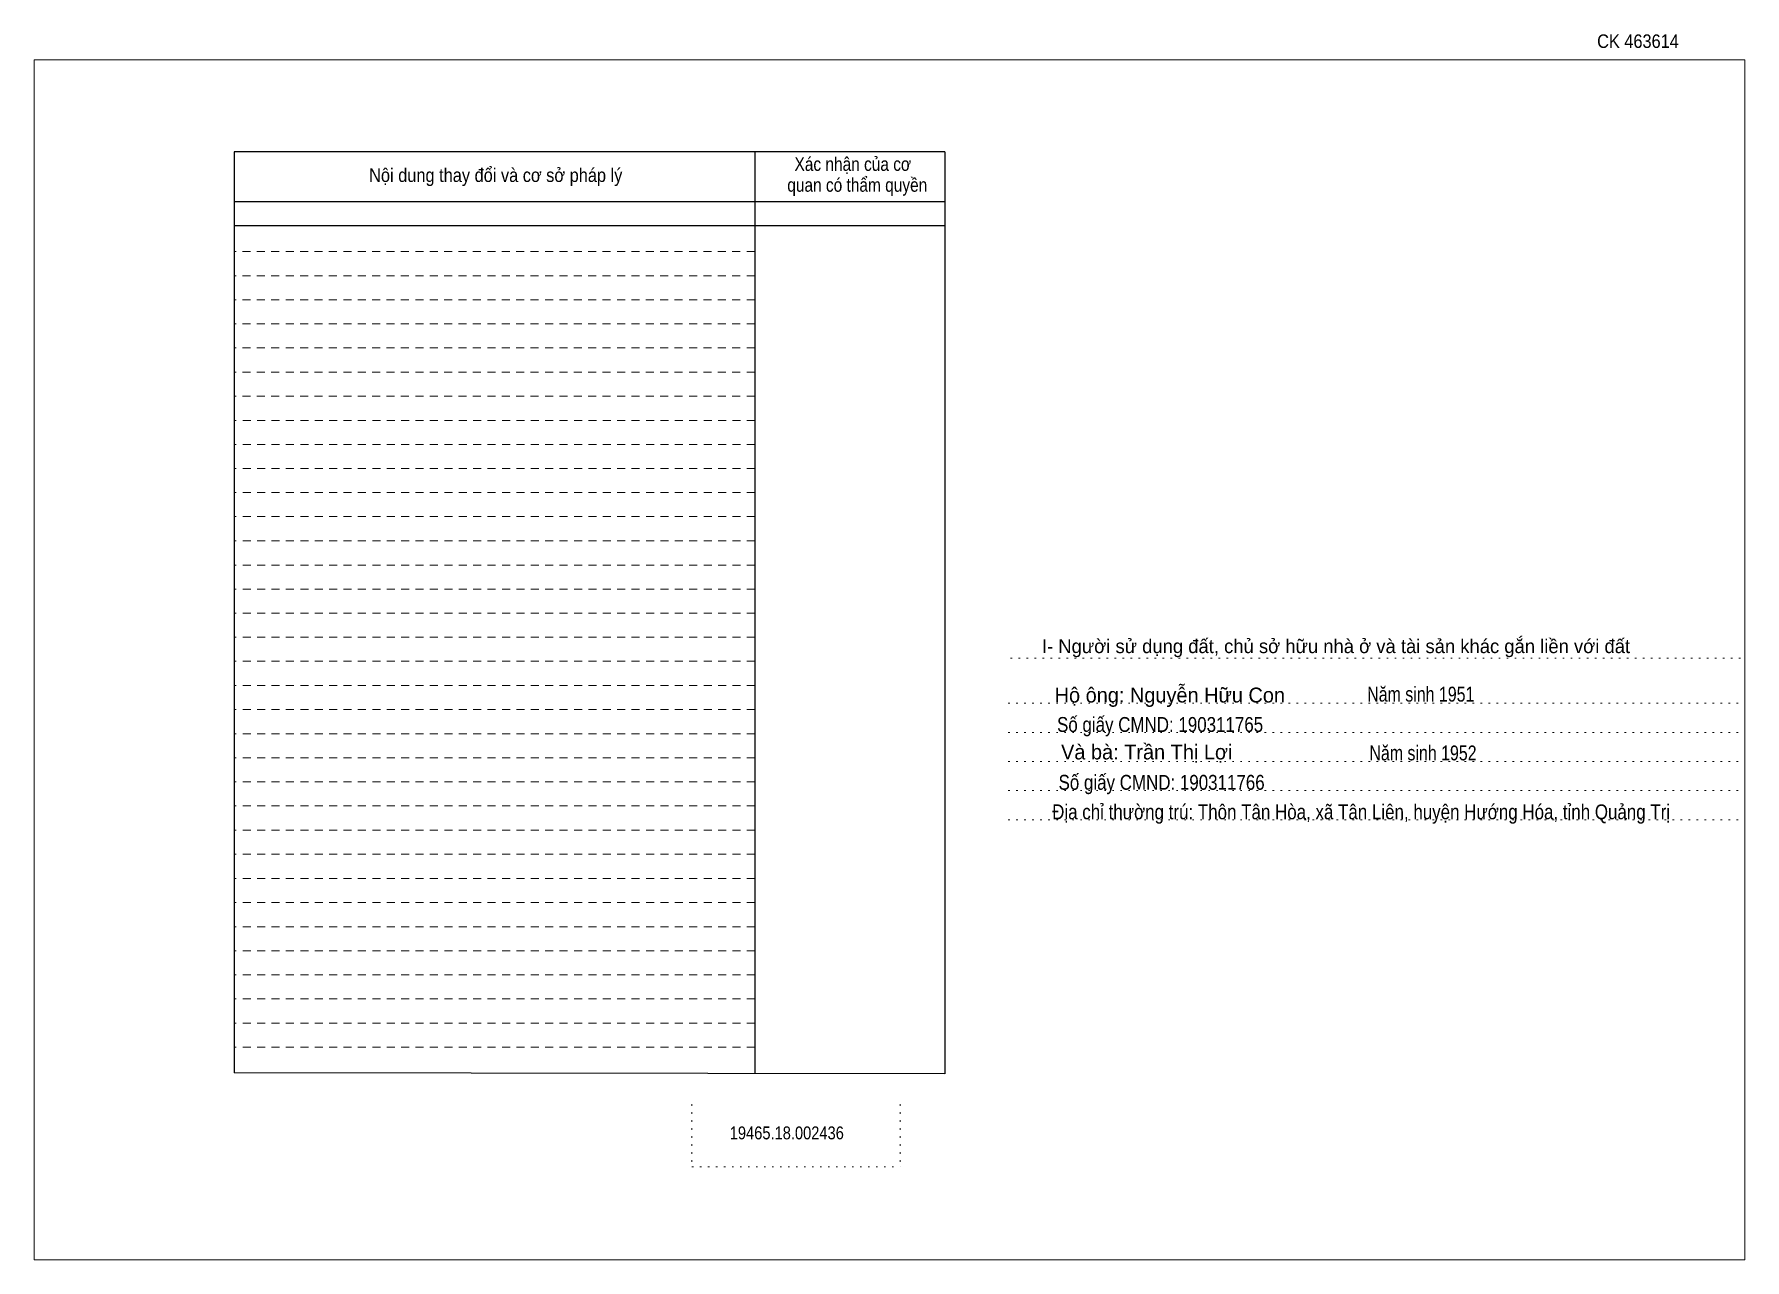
# Model space of a CAD drawing. Header units: metres. Extents: x 547960 to 549419, y 1837551 to 1837980.
# Drawn here: x 547960 to 548267.8, y 1837759.2 to 1837979.8 of the extents above; entities that cross this region are included whole.
import ezdxf
from ezdxf.enums import TextEntityAlignment as Align

# ---------------------------------------------------------------- set-up
doc = ezdxf.new("R2010")
doc.units = ezdxf.units.M
doc.header["$LTSCALE"] = 0.96
doc.linetypes.add('DOTTED', pattern=[1.5, 0.3, -1.2])
doc.linetypes.add('SHORT_DASHED', pattern=[2.7, 1.5, -1.2])
for name, color, linetype, lineweight in [('1', 7, 'DOTTED', 13), ('18', 7, 'Continuous', 25), ('2', 7, 'SHORT_DASHED', 13), ('28', 7, 'Continuous', 13)]:
    doc.layers.add(name, color=color, linetype=linetype, lineweight=lineweight)
doc.layers.add('40', color=7, linetype='Continuous')
doc.layers.add('9', color=7, linetype='Continuous')

msp = doc.modelspace()

# ---------------------------------------------------------------- linework, layer by layer
at = {"layer": '1'}
for p, q in [((548135.67, 1837867.45), (548267.75, 1837867.45)), ((548135.27, 1837859.33), (548267.31, 1837859.33)), ((548135.27, 1837854.09), (548267.31, 1837854.09)), ((548135.27, 1837848.85), (548267.31, 1837848.85)), ((548135.27, 1837843.61), (548267.31, 1837843.61)), ((548135.27, 1837838.33), (548267.31, 1837838.33)), ((548078.35, 1837787.17), (548078.35, 1837775.89)), ((548115.83, 1837787.17), (548115.83, 1837775.89)), ((548078.35, 1837775.89), (548115.83, 1837775.89))]:
    msp.add_line(p, q, dxfattribs=at)
at = {"layer": '1', "linetype": 'Continuous'}
for points in [[(547959.99, 1837759.17), (548267.79, 1837759.17), (548267.79, 1837975.17), (547959.99, 1837975.17)], [(547959.99, 1837975.17), (548267.79, 1837975.17), (548267.79, 1837759.17), (547959.99, 1837759.17)], [(547959.99, 1837759.17), (548267.79, 1837759.17), (548267.79, 1837975.17), (547959.99, 1837975.17)]]:
    msp.add_lwpolyline(points, close=True, dxfattribs=at)
at = {"layer": '2', "linetype": 'Continuous', "lineweight": 25}
for p, q in [((548123.87, 1837958.61), (547995.99, 1837958.61)), ((547995.99, 1837958.61), (547995.99, 1837792.85)), ((548089.63, 1837958.61), (548089.67, 1837792.73)), ((548123.87, 1837949.57), (547996.15, 1837949.57)), ((548123.87, 1837945.25), (547996.15, 1837945.25))]:
    msp.add_line(p, q, dxfattribs=at)
at = {"layer": '2'}
for p, q in [((548089.63, 1837940.65), (547995.95, 1837940.65)), ((548089.63, 1837936.29), (547995.95, 1837936.29)), ((548089.63, 1837936.29), (547995.99, 1837936.29)), ((548089.63, 1837931.93), (547995.99, 1837931.93)), ((548089.63, 1837927.61), (547995.99, 1837927.61)), ((548089.63, 1837923.29), (547995.99, 1837923.29)), ((548089.63, 1837918.93), (547995.99, 1837918.93)), ((548089.63, 1837914.61), (547995.99, 1837914.61)), ((548089.67, 1837910.25), (547995.99, 1837910.25)), ((548089.67, 1837905.93), (547995.99, 1837905.93)), ((548089.67, 1837901.57), (547995.99, 1837901.57)), ((548089.67, 1837897.25), (547995.99, 1837897.25)), ((548089.67, 1837892.93), (547995.99, 1837892.93)), ((548089.67, 1837888.57), (547995.99, 1837888.57)), ((548089.67, 1837884.21), (547995.99, 1837884.21)), ((548089.67, 1837879.89), (547995.99, 1837879.89)), ((548089.67, 1837875.53), (547995.99, 1837875.53)), ((548089.67, 1837871.21), (547995.99, 1837871.21)), ((548089.67, 1837866.89), (547995.99, 1837866.89)), ((548089.67, 1837862.53), (547995.99, 1837862.53)), ((548089.67, 1837858.21), (547995.99, 1837858.21)), ((548089.67, 1837853.85), (547995.99, 1837853.85)), ((548089.67, 1837849.49), (547995.99, 1837849.49)), ((548089.67, 1837845.17), (547995.99, 1837845.17)), ((548089.67, 1837840.85), (547995.99, 1837840.85)), ((548089.67, 1837836.49), (547995.99, 1837836.49)), ((548089.67, 1837832.17), (547995.99, 1837832.17)), ((548089.67, 1837827.81), (547995.99, 1837827.81)), ((548089.67, 1837823.49), (547995.99, 1837823.49)), ((548089.67, 1837819.13), (547995.99, 1837819.13)), ((548089.67, 1837814.81), (547995.99, 1837814.81)), ((548089.67, 1837810.49), (547995.99, 1837810.49)), ((548089.67, 1837806.13), (547995.99, 1837806.13)), ((548089.67, 1837801.77), (547995.99, 1837801.77)), ((548089.67, 1837797.45), (547995.99, 1837797.45))]:
    msp.add_line(p, q, dxfattribs=at)
at = {"layer": '2', "linetype": 'Continuous', "lineweight": 25}
msp.add_lwpolyline([(548123.87, 1837958.61), (548123.83, 1837792.65), (547995.99, 1837792.85)], dxfattribs=at)

# ---------------------------------------------------------------- texts
at = {"layer": '18', "width": 0.85}
msp.add_text('19465.18.002436', height=2.32, dxfattribs=at).set_placement((548095.41, 1837780.85), align=Align.CENTER)
at = {"layer": '2'}
for s, width, p in [('Xác nhận của cơ', 0.85, (548107.285, 1837955.17)), ('Xác nhận của cơ', 0.85, (548107.285, 1837955.17)), ('Nội dung thay đổi và cơ sở pháp lý', 0.9, (548043.04, 1837953.17)), ('Nội dung thay đổi và cơ sở pháp lý', 0.9, (548043.04, 1837953.17)), (' quan có thẩm quyền', 0.85, (548107.705, 1837951.41)), (' quan có thẩm quyền', 0.85, (548107.705, 1837951.41))]:
    msp.add_text(s, height=2.445, dxfattribs=dict(at, width=width)).set_placement(p, align=Align.CENTER)
at = {"layer": '28'}
msp.add_text('I- Người sử dụng đất, chủ sở hữu nhà ở và tài sản khác gắn liền với đất', height=2.479, dxfattribs=at).set_placement((548194.235, 1837868.37), align=Align.CENTER)
for s, width, p in [('Năm sinh 1951', 0.8, (548209.49, 1837859.64)), ('Số giấy CMND: 190311765', 0.85, (548162.58, 1837854.18)), ('Năm sinh 1952', 0.8, (548209.885, 1837849.06)), ('Số giấy CMND: 190311766', 0.85, (548162.85, 1837843.77)), ('Địa chỉ thường trú: Thôn Tân Hòa, xã Tân Liên, huyện Hướng Hóa, tỉnh Quảng Trị', 0.85, (548198.755, 1837838.46))]:
    msp.add_text(s, height=2.68, dxfattribs=dict(at, width=width)).set_placement(p, align=Align.CENTER)
at = {"layer": '40', "width": 0.9}
msp.add_text('CK 463614', height=2.44, dxfattribs=at).set_placement((548248.57, 1837977.29), align=Align.CENTER)
at = {"layer": '9'}
for s, p in [('Hộ ông: Nguyễn Hữu Con', (548164.33, 1837859.48)), ('Và bà: Trần Thị Lợi', (548160.18, 1837849.23))]:
    msp.add_text(s, height=2.68, dxfattribs=at).set_placement(p, align=Align.CENTER)

doc.saveas('drawing.dxf')
